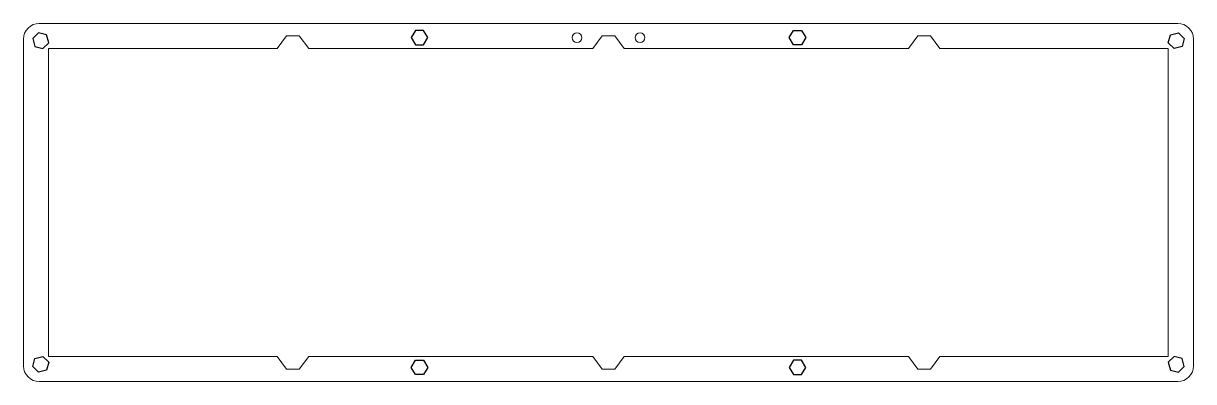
# Model space of a CAD drawing. Header units: millimetres. Extents: x 0 to 371, y 0 to 114.
import ezdxf

# ---------------------------------------------------------------- set-up
doc = ezdxf.new("R2010")
doc.units = ezdxf.units.MM
doc.header["$MEASUREMENT"] = 0

msp = doc.modelspace()

# ---------------------------------------------------------------- linework, layer by layer
at = {"lineweight": 0}
for p, q in [((365.77, 113.6), (5, 113.6)), ((0, 108.6), (0, 5)), ((80.39, 105.6), (83.39, 109.6)), ((83.39, 109.6), (87.39, 109.6)), ((90.39, 105.6), (87.39, 109.6)), ((180.39, 105.6), (183.39, 109.6)), ((183.39, 109.6), (187.39, 109.6)), ((190.39, 105.6), (187.39, 109.6)), ((280.39, 105.6), (283.39, 109.6)), ((283.39, 109.6), (287.39, 109.6)), ((290.39, 105.6), (287.39, 109.6)), ((370.77, 108.6), (370.77, 5)), ((8, 8), (8, 105.6)), ((8, 105.6), (80.39, 105.6)), ((90.39, 105.6), (180.39, 105.6)), ((280.39, 105.6), (190.39, 105.6)), ((362.77, 105.6), (290.39, 105.6)), ((362.77, 8), (362.77, 105.6)), ((8, 8), (80.39, 8)), ((80.39, 8), (83.39, 4)), ((90.39, 8), (87.39, 4)), ((90.39, 8), (180.39, 8)), ((180.39, 8), (183.39, 4)), ((190.39, 8), (187.39, 4)), ((280.39, 8), (190.39, 8)), ((280.39, 8), (283.39, 4)), ((290.39, 8), (287.39, 4)), ((362.77, 8), (290.39, 8)), ((83.39, 4), (87.39, 4)), ((183.39, 4), (187.39, 4)), ((283.39, 4), (287.39, 4)), ((365.77, 0), (5, 0))]:
    msp.add_line(p, q, dxfattribs=at)
for points in [[(126.8, 111.35), (124.2, 111.35), (122.9, 109.1), (124.2, 106.85), (126.8, 106.85), (128.1, 109.1)], [(243.98, 111.35), (246.57, 111.35), (247.87, 109.1), (246.57, 106.85), (243.98, 106.85), (242.68, 109.1)], [(4.83, 110.61), (2.99, 108.77), (3.66, 106.26), (6.17, 105.59), (8.01, 107.43), (7.34, 109.94)], [(365.95, 110.61), (367.78, 108.77), (367.11, 106.26), (364.6, 105.59), (362.77, 107.43), (363.44, 109.94)], [(4.83, 2.99), (2.99, 4.83), (3.66, 7.34), (6.17, 8.01), (8.01, 6.17), (7.34, 3.66)], [(365.95, 2.99), (367.78, 4.83), (367.11, 7.34), (364.6, 8.01), (362.77, 6.17), (363.44, 3.66)], [(126.8, 2.25), (124.2, 2.25), (122.9, 4.5), (124.2, 6.75), (126.8, 6.75), (128.1, 4.5)], [(243.98, 2.25), (246.57, 2.25), (247.87, 4.5), (246.57, 6.75), (243.98, 6.75), (242.68, 4.5)]]:
    msp.add_lwpolyline(points, close=True)
for centre in [(175.39, 109.1), (195.39, 109.1)]:
    msp.add_circle(centre, 1.55, dxfattribs=at)
for centre, start, end in [((5, 108.6), 90, 180), ((365.77, 108.6), 0, 90), ((5, 5), 180, 270), ((365.77, 5), 270, 0)]:
    msp.add_arc(centre, 5, start, end, dxfattribs=at)

doc.saveas('drawing.dxf')
